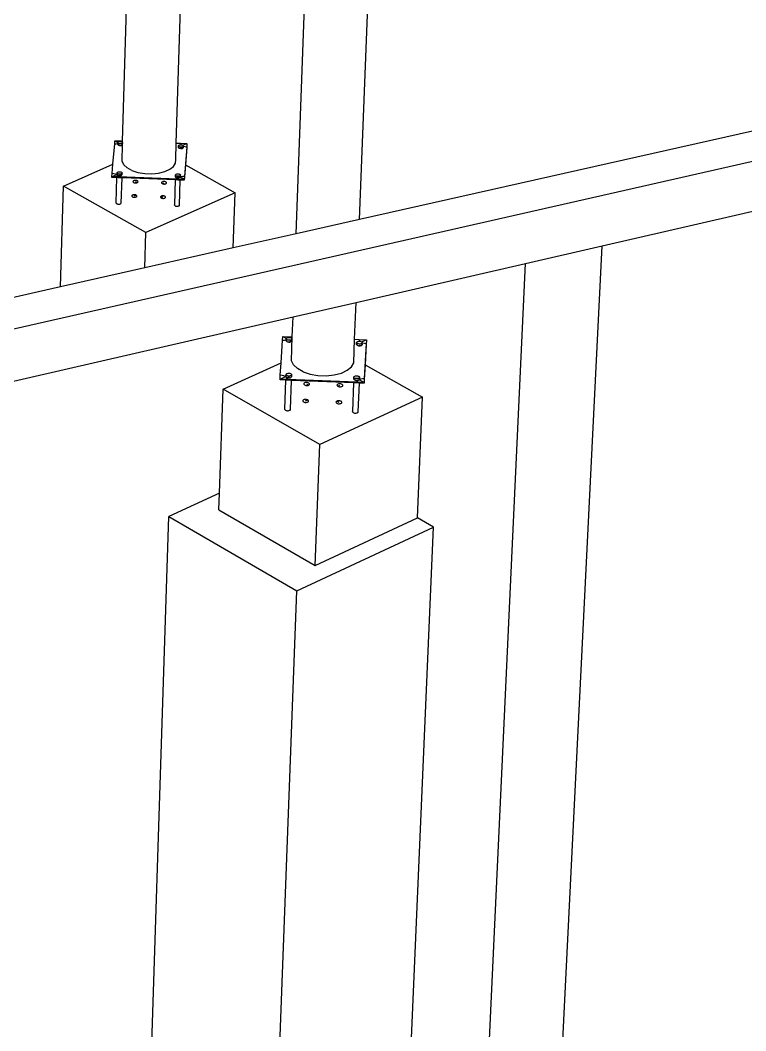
# Model space of a CAD drawing. Header units: inches. Extents: x -1925 to 2772, y -1726 to 1726.
# Drawn here: x 216.2 to 464.7, y 131 to 477.1 of the extents above; entities that cross this region are included whole.
import ezdxf

# ---------------------------------------------------------------- set-up
doc = ezdxf.new("R2010")
doc.units = ezdxf.units.IN
doc.header["$MEASUREMENT"] = 0

msp = doc.modelspace()

# ---------------------------------------------------------------- linework, layer by layer
for p, q in [((251.29, 435.7), (259.48, 710.42)), ((269.67, 434.98), (278.18, 700.83)), ((1583.07, 682.02), (-154.81, 287.55)), ((310.7, 403.94), (320.88, 678.94)), ((332.37, 408.82), (342.61, 667.79)), ((661.62, 482.98), (332.37, 408.82)), ((415.52, 399.79), (659.51, 455.88)), ((247.98, 427.8), (248.56, 434.72)), ((248.56, 434.72), (248.64, 435.81)), ((248.56, 434.72), (249.12, 434.74)), ((248.64, 435.81), (250.82, 435.72)), ((248.64, 435.81), (249.68, 435.23)), ((249.12, 434.74), (249.64, 434.83)), ((249.65, 434.76), (249.61, 434.65)), ((249.64, 434.73), (249.61, 434.63)), ((249.61, 434.63), (249.63, 434.52)), ((249.63, 434.52), (249.71, 434.41)), ((249.64, 434.83), (249.65, 435.15)), ((249.64, 434.83), (249.66, 434.83)), ((249.64, 434.73), (249.64, 434.83)), ((249.64, 434.65), (249.68, 434.75)), ((249.65, 434.74), (249.64, 434.73)), ((249.64, 434.65), (249.64, 434.73)), ((249.66, 434.54), (249.64, 434.65)), ((249.65, 435.15), (249.69, 435.26)), ((249.67, 435.04), (249.65, 435.15)), ((249.74, 434.86), (249.65, 434.76)), ((249.74, 434.84), (249.65, 434.74)), ((249.66, 434.83), (249.75, 434.86)), ((249.73, 434.44), (249.66, 434.54)), ((249.75, 434.94), (249.67, 435.04)), ((249.68, 434.75), (249.74, 434.83)), ((249.69, 435.26), (249.78, 435.35)), ((249.71, 434.41), (249.84, 434.32)), ((249.73, 434.44), (249.86, 434.34)), ((249.75, 434.86), (249.74, 434.86)), ((249.74, 434.85), (249.74, 434.84)), ((249.87, 434.85), (249.75, 434.94)), ((249.78, 435.35), (249.92, 435.43)), ((249.84, 434.32), (250.01, 434.25)), ((249.86, 434.34), (250.03, 434.27)), ((250.04, 434.77), (249.87, 434.85)), ((249.92, 435.43), (250.1, 435.49)), ((250.01, 434.25), (250.21, 434.19)), ((250.22, 434.22), (250.03, 434.27)), ((250.24, 434.72), (250.04, 434.77)), ((250.1, 435.49), (250.3, 435.53)), ((250.21, 434.19), (250.44, 434.17)), ((250.44, 434.2), (250.22, 434.22)), ((250.45, 434.7), (250.24, 434.72)), ((250.3, 435.53), (250.52, 435.53)), ((250.44, 434.2), (250.65, 434.21)), ((250.44, 434.17), (250.44, 434.2)), ((250.44, 434.19), (250.66, 434.19)), ((250.67, 434.71), (250.45, 434.7)), ((250.52, 435.53), (250.74, 435.51)), ((250.65, 434.21), (250.86, 434.24)), ((250.66, 434.19), (250.87, 434.23)), ((250.87, 434.74), (250.67, 434.71)), ((250.74, 435.51), (250.82, 435.72)), ((250.74, 435.51), (250.74, 435.51)), ((250.74, 435.51), (250.93, 435.46)), ((250.82, 435.72), (251.29, 435.7)), ((251.04, 434.3), (250.86, 434.24)), ((251.05, 434.8), (250.87, 434.74)), ((250.87, 434.58), (251.26, 434.57)), ((250.87, 434.23), (251.06, 434.29)), ((250.93, 435.46), (251.1, 435.39)), ((251.18, 434.38), (251.04, 434.3)), ((251.14, 434.85), (251.05, 434.8)), ((251.06, 434.29), (251.2, 434.37)), ((251.08, 428.78), (251.25, 434.46)), ((251.1, 435.39), (251.23, 435.3)), ((251.19, 434.88), (251.14, 434.85)), ((251.14, 434.85), (251.21, 434.79)), ((251.24, 434.79), (251.14, 434.85)), ((251.14, 434.85), (251.14, 434.85)), ((251.24, 434.8), (251.16, 434.86)), ((251.25, 434.46), (251.18, 434.38)), ((251.27, 434.96), (251.19, 434.88)), ((251.2, 434.37), (251.25, 434.42)), ((251.21, 434.79), (251.26, 434.73)), ((251.23, 435.3), (251.28, 435.23)), ((251.26, 434.77), (251.24, 434.8)), ((251.26, 434.75), (251.24, 434.79)), ((251.25, 434.46), (251.26, 434.57)), ((251.26, 434.75), (251.27, 434.96)), ((251.26, 434.73), (251.26, 434.75)), ((251.26, 434.57), (251.26, 434.73)), ((251.27, 434.96), (251.28, 435.23)), ((251.28, 435.23), (251.29, 435.7)), ((269.49, 429.38), (269.67, 434.98)), ((269.67, 434.98), (271.14, 434.93)), ((270.36, 433.65), (270.32, 433.55)), ((270.35, 433.55), (270.39, 433.66)), ((270.35, 433.55), (270.36, 433.65)), ((270.37, 433.44), (270.35, 433.55)), ((270.36, 433.65), (270.37, 434.05)), ((270.46, 433.76), (270.36, 433.66)), ((270.36, 433.66), (270.36, 433.65)), ((270.37, 434.05), (270.41, 434.16)), ((270.39, 433.95), (270.37, 434.05)), ((270.45, 433.34), (270.37, 433.44)), ((270.47, 433.84), (270.39, 433.95)), ((270.39, 433.66), (270.46, 433.74)), ((270.41, 434.16), (270.5, 434.26)), ((270.45, 433.34), (270.58, 433.25)), ((270.46, 433.77), (270.46, 433.76)), ((270.59, 433.75), (270.47, 433.84)), ((270.5, 434.26), (270.64, 434.34)), ((270.74, 433.18), (270.58, 433.25)), ((270.76, 433.68), (270.59, 433.75)), ((270.64, 434.34), (270.81, 434.4)), ((270.94, 433.13), (270.74, 433.18)), ((270.96, 433.63), (270.76, 433.68)), ((270.81, 434.4), (271.02, 434.43)), ((271.16, 433.1), (270.94, 433.13)), ((271.17, 433.61), (270.96, 433.63)), ((271.02, 434.43), (271.24, 434.44)), ((271.14, 434.93), (271.19, 434.64)), ((271.14, 434.93), (273.31, 434.84)), ((271.16, 433.1), (271.37, 433.11)), ((271.16, 433.09), (271.38, 433.09)), ((271.39, 433.61), (271.17, 433.61)), ((271.19, 434.64), (271.35, 434.43)), ((271.24, 434.44), (271.35, 434.43)), ((271.35, 434.43), (271.45, 434.41)), ((271.58, 433.14), (271.37, 433.11)), ((271.38, 433.09), (271.59, 433.13)), ((271.59, 433.65), (271.39, 433.61)), ((271.4, 433.61), (271.39, 433.61)), ((271.45, 434.41), (271.65, 434.37)), ((271.76, 433.2), (271.58, 433.14)), ((271.77, 433.7), (271.59, 433.65)), ((271.59, 433.13), (271.78, 433.19)), ((271.65, 434.37), (271.82, 434.29)), ((271.9, 433.28), (271.76, 433.2)), ((271.85, 433.75), (271.77, 433.7)), ((271.78, 433.19), (271.92, 433.27)), ((271.82, 434.29), (271.94, 434.2)), ((271.87, 433.76), (271.85, 433.75)), ((271.85, 433.75), (271.93, 433.7)), ((271.91, 433.79), (271.87, 433.76)), ((271.95, 433.71), (271.87, 433.76)), ((271.88, 434.24), (273.28, 434.86)), ((271.99, 433.38), (271.9, 433.28)), ((272, 433.88), (271.91, 433.79)), ((271.92, 433.27), (272.01, 433.38)), ((271.93, 433.7), (272, 433.6)), ((271.94, 434.2), (272.02, 434.1)), ((272.03, 433.6), (271.95, 433.71)), ((272.02, 433.49), (271.99, 433.38)), ((272.04, 433.99), (272, 433.88)), ((272, 433.6), (272.02, 433.49)), ((272.01, 433.38), (272.05, 433.49)), ((272.02, 434.1), (272.04, 434)), ((272.02, 433.49), (272.03, 433.6)), ((272.03, 433.6), (272.04, 433.99)), ((272.05, 433.49), (272.03, 433.6)), ((272.03, 433.6), (272.03, 433.6)), ((272.04, 434), (272.15, 433.95)), ((272.04, 434), (272.04, 433.99)), ((272.15, 433.95), (272.67, 433.82)), ((273.23, 433.76), (272.47, 423.6)), ((272.67, 433.82), (273.23, 433.76)), ((273.22, 433.51), (272.77, 427.51)), ((273.3, 434.6), (273.22, 433.51)), ((273.22, 433.51), (273.23, 433.76)), ((273.29, 434.6), (273.23, 433.76)), ((273.31, 434.84), (273.29, 434.6)), ((273.29, 434.6), (273.3, 434.6)), ((273.3, 434.6), (273.31, 434.84)), ((269.43, 428.18), (269.49, 429.38)), ((231.01, 420.3), (247.98, 427.8)), ((247.72, 424.57), (247.98, 427.8)), ((251.64, 427.6), (251.08, 428.78)), ((251.64, 427.6), (252.79, 426.51)), ((254.45, 425.6), (252.79, 426.51)), ((265.73, 425.23), (267.48, 426.02)), ((267.48, 426.02), (268.75, 427.03)), ((268.75, 427.03), (269.43, 428.18)), ((272.77, 427.51), (272.46, 423.36)), ((272.77, 427.51), (289.79, 417.99)), ((247.62, 423.24), (247.63, 423.48)), ((249.33, 423.17), (247.62, 423.24)), ((247.63, 423.48), (247.72, 424.57)), ((247.63, 423.48), (249.23, 424.19)), ((249.81, 423.4), (247.63, 423.48)), ((248.28, 424.51), (247.72, 424.57)), ((248.8, 424.38), (248.28, 424.51)), ((249.24, 424.19), (248.8, 424.38)), ((249.08, 414.55), (249.33, 423.17)), ((249.56, 423.95), (249.24, 424.19)), ((249.8, 423.15), (249.33, 423.17)), ((249.4, 424.39), (249.37, 424.3)), ((249.4, 424.38), (249.37, 424.28)), ((249.37, 424.28), (249.39, 424.17)), ((249.39, 424.17), (249.47, 424.06)), ((249.4, 424.38), (249.41, 424.8)), ((249.4, 424.3), (249.4, 424.38)), ((249.42, 424.19), (249.4, 424.3)), ((249.41, 424.8), (249.45, 424.91)), ((249.43, 424.69), (249.41, 424.8)), ((249.5, 424.51), (249.42, 424.43)), ((249.5, 424.5), (249.42, 424.41)), ((249.42, 424.37), (249.43, 424.4)), ((249.49, 424.08), (249.42, 424.19)), ((249.51, 424.59), (249.43, 424.69)), ((249.43, 424.4), (249.5, 424.48)), ((249.45, 424.91), (249.54, 425)), ((249.47, 424.06), (249.6, 423.97)), ((249.49, 424.08), (249.62, 423.99)), ((249.51, 424.51), (249.5, 424.51)), ((249.5, 424.5), (249.5, 424.5)), ((249.63, 424.49), (249.51, 424.59)), ((249.54, 425), (249.68, 425.09)), ((249.76, 423.68), (249.56, 423.95)), ((249.6, 423.97), (249.77, 423.89)), ((249.79, 423.92), (249.62, 423.99)), ((249.8, 424.42), (249.63, 424.49)), ((249.68, 425.09), (249.86, 425.15)), ((249.81, 423.4), (249.76, 423.68)), ((249.77, 423.89), (249.97, 423.84)), ((249.79, 423.92), (249.98, 423.87)), ((250, 424.37), (249.8, 424.42)), ((249.8, 423.15), (249.81, 423.4)), ((251.07, 423.1), (249.8, 423.15)), ((270.2, 422.59), (249.81, 423.4)), ((249.86, 425.15), (250.07, 425.18)), ((249.97, 423.84), (250.2, 423.82)), ((250.2, 423.85), (249.98, 423.87)), ((250.21, 424.35), (250, 424.37)), ((250.07, 425.18), (250.28, 425.18)), ((250.2, 423.85), (250.42, 423.85)), ((250.2, 423.83), (250.42, 423.84)), ((250.2, 423.82), (250.42, 423.82)), ((250.43, 424.35), (250.21, 424.35)), ((250.28, 425.18), (250.5, 425.16)), ((250.62, 423.89), (250.42, 423.85)), ((250.42, 423.84), (250.64, 423.87)), ((250.42, 423.82), (250.64, 423.86)), ((250.64, 424.39), (250.43, 424.35)), ((250.44, 424.36), (250.43, 424.35)), ((250.95, 424.22), (250.43, 424.24)), ((250.5, 425.16), (250.7, 425.11)), ((250.8, 423.95), (250.62, 423.89)), ((250.82, 424.45), (250.64, 424.39)), ((250.64, 423.87), (250.82, 423.93)), ((250.64, 423.86), (250.82, 423.92)), ((250.7, 425.11), (250.86, 425.04)), ((250.94, 424.03), (250.8, 423.95)), ((250.81, 414.48), (251.07, 423.1)), ((250.9, 424.5), (250.82, 424.45)), ((250.82, 423.93), (250.97, 424.02)), ((250.82, 423.92), (250.97, 424)), ((250.86, 425.04), (250.99, 424.95)), ((250.96, 424.53), (250.9, 424.5)), ((250.9, 424.5), (250.95, 424.46)), ((250.96, 424.48), (250.92, 424.51)), ((250.94, 424.03), (251.03, 424.12)), ((251.05, 424.63), (250.96, 424.53)), ((250.97, 424.02), (251.06, 424.12)), ((250.97, 424), (251.06, 424.1)), ((250.99, 424.95), (251.07, 424.84)), ((251.07, 424.22), (251.03, 424.12)), ((251.08, 424.34), (251.04, 424.4)), ((251.04, 424.36), (251.05, 424.34)), ((251.07, 424.22), (251.04, 424.22)), ((251.09, 424.73), (251.05, 424.63)), ((251.05, 424.34), (251.07, 424.23)), ((251.06, 424.1), (251.1, 424.22)), ((251.06, 424.12), (251.09, 424.22)), ((251.07, 424.84), (251.09, 424.73)), ((251.07, 424.23), (251.09, 424.73)), ((251.07, 424.23), (251.07, 424.22)), ((251.07, 424.22), (251.1, 424.22)), ((269.29, 422.39), (251.07, 423.1)), ((251.1, 424.23), (251.08, 424.34)), ((251.09, 424.22), (251.1, 424.22)), ((251.1, 424.22), (251.1, 424.23)), ((254.45, 425.6), (256.51, 424.93)), ((255.5, 422.21), (255.29, 422.18)), ((255.72, 422.22), (255.5, 422.21)), ((255.94, 422.2), (255.72, 422.22)), ((256.15, 422.15), (255.94, 422.2)), ((256.51, 424.93), (258.83, 424.54)), ((258.83, 424.54), (261.25, 424.46)), ((261.25, 424.46), (263.6, 424.69)), ((263.6, 424.69), (265.73, 425.23)), ((269.29, 422.39), (269.02, 413.85)), ((270.2, 422.35), (269.29, 422.39)), ((269.33, 423.58), (269.35, 423.47)), ((269.38, 423.68), (269.35, 423.57)), ((269.35, 423.47), (269.43, 423.36)), ((269.38, 423.57), (269.39, 424.07)), ((269.4, 423.7), (269.38, 423.68)), ((269.38, 423.57), (269.4, 423.65)), ((269.4, 423.46), (269.38, 423.57)), ((269.39, 424.07), (269.43, 424.18)), ((269.41, 423.96), (269.39, 424.07)), ((269.47, 423.36), (269.4, 423.46)), ((269.49, 423.86), (269.41, 423.96)), ((269.43, 424.18), (269.52, 424.28)), ((269.43, 423.36), (269.56, 423.27)), ((269.47, 423.36), (269.6, 423.26)), ((269.61, 423.77), (269.49, 423.86)), ((269.52, 424.28), (269.66, 424.36)), ((269.56, 423.27), (269.74, 423.19)), ((269.77, 423.19), (269.6, 423.26)), ((269.78, 423.69), (269.61, 423.77)), ((269.66, 424.36), (269.84, 424.42)), ((269.74, 423.19), (269.94, 423.14)), ((269.77, 423.19), (269.97, 423.14)), ((269.98, 423.64), (269.78, 423.69)), ((269.84, 424.42), (270.04, 424.45)), ((269.94, 423.14), (270.17, 423.12)), ((269.97, 423.14), (270.18, 423.12)), ((270.2, 423.62), (269.98, 423.64)), ((270.04, 424.45), (270.26, 424.46)), ((270.17, 423.12), (270.18, 423.12)), ((270.18, 423.12), (270.21, 423.52)), ((270.39, 423.12), (270.18, 423.12)), ((270.18, 423.1), (270.41, 423.11)), ((270.41, 423.63), (270.2, 423.62)), ((270.3, 422.87), (270.2, 422.59)), ((270.2, 422.35), (270.2, 422.59)), ((272.39, 422.51), (270.2, 422.59)), ((271.03, 422.32), (270.2, 422.35)), ((270.41, 423.63), (270.21, 423.54)), ((270.41, 423.51), (270.21, 423.52)), ((270.26, 424.46), (270.48, 424.43)), ((270.54, 423.13), (270.3, 422.87)), ((270.58, 423.15), (270.39, 423.12)), ((270.62, 423.66), (270.41, 423.63)), ((270.41, 423.11), (270.62, 423.14)), ((270.48, 424.43), (270.67, 424.38)), ((270.58, 423.15), (270.54, 423.13)), ((270.58, 423.15), (270.6, 423.16)), ((270.78, 423.27), (270.6, 423.17)), ((270.6, 423.16), (270.79, 423.22)), ((270.79, 423.5), (270.61, 423.51)), ((270.8, 423.72), (270.62, 423.66)), ((270.62, 423.14), (270.8, 423.21)), ((270.67, 424.38), (270.84, 424.31)), ((270.75, 413.78), (271.03, 422.32)), ((270.79, 423.22), (270.92, 423.3)), ((270.8, 423.72), (270.87, 423.76)), ((270.8, 423.21), (270.95, 423.29)), ((270.84, 424.31), (270.97, 424.22)), ((270.94, 423.8), (270.87, 423.76)), ((270.99, 423.37), (270.92, 423.35)), ((270.92, 423.3), (270.99, 423.37)), ((270.94, 423.32), (270.92, 423.33)), ((270.92, 423.3), (270.93, 423.3)), ((271.04, 423.49), (270.93, 423.49)), ((270.93, 423.3), (271, 423.37)), ((271.03, 423.9), (270.94, 423.8)), ((270.97, 423.74), (270.94, 423.76)), ((270.97, 423.73), (270.94, 423.75)), ((270.94, 423.73), (270.95, 423.72)), ((270.94, 423.32), (270.94, 423.32)), ((270.96, 423.31), (270.94, 423.32)), ((270.95, 423.72), (271.03, 423.61)), ((270.95, 423.29), (270.96, 423.31)), ((270.96, 423.31), (271.04, 423.39)), ((272.39, 422.51), (270.96, 423.31)), ((270.97, 424.22), (271.05, 424.12)), ((270.97, 423.74), (271.04, 423.63)), ((270.98, 423.72), (270.97, 423.73)), ((271.06, 423.61), (270.98, 423.72)), ((271.01, 423.4), (270.99, 423.37)), ((271, 423.37), (270.99, 423.37)), ((271.37, 423.5), (271, 423.37)), ((271, 423.37), (271.03, 423.4)), ((271.04, 423.49), (271.01, 423.4)), ((271.07, 424.01), (271.03, 423.9)), ((271.03, 423.61), (271.05, 423.5)), ((271.03, 423.4), (271.07, 423.52)), ((272.38, 422.26), (271.03, 422.32)), ((271.05, 423.59), (271.04, 423.63)), ((271.05, 423.5), (271.04, 423.49)), ((271.04, 423.39), (271.07, 423.49)), ((271.05, 424.12), (271.07, 424.01)), ((271.05, 423.59), (271.07, 424.01)), ((271.07, 423.52), (271.05, 423.59)), ((271.05, 423.5), (271.05, 423.59)), ((271.08, 423.5), (271.06, 423.61)), ((271.07, 423.49), (271.08, 423.49)), ((271.08, 423.49), (271.08, 423.5)), ((271.9, 423.58), (271.37, 423.5)), ((272.47, 423.6), (271.9, 423.58)), ((272.46, 423.36), (272.38, 422.26)), ((272.38, 422.26), (272.39, 422.51)), ((272.47, 423.6), (272.39, 422.51)), ((272.46, 423.36), (272.47, 423.6)), ((230.06, 385.77), (231.01, 420.3)), ((259.23, 404.37), (231.01, 420.3)), ((254.86, 421.93), (254.82, 421.82)), ((254.82, 421.82), (254.84, 421.71)), ((254.84, 421.71), (254.92, 421.6)), ((254.96, 422.03), (254.86, 421.93)), ((254.92, 421.6), (255.05, 421.51)), ((255.1, 422.12), (254.96, 422.03)), ((255.05, 421.51), (255.23, 421.43)), ((255.29, 422.18), (255.1, 422.12)), ((255.23, 421.43), (255.43, 421.38)), ((255.43, 421.38), (255.65, 421.36)), ((255.65, 421.36), (255.88, 421.36)), ((255.69, 421.79), (256.27, 421.46)), ((255.88, 421.36), (256.09, 421.4)), ((256.09, 421.4), (256.27, 421.46)), ((256.32, 422.07), (256.15, 422.15)), ((256.27, 421.46), (256.42, 421.54)), ((256.45, 421.98), (256.32, 422.07)), ((256.42, 421.54), (256.51, 421.64)), ((256.53, 421.87), (256.45, 421.98)), ((256.51, 421.64), (256.55, 421.76)), ((256.55, 421.76), (256.53, 421.87)), ((264.65, 421.55), (264.61, 421.44)), ((264.61, 421.44), (264.63, 421.33)), ((264.63, 421.33), (264.71, 421.22)), ((264.75, 421.65), (264.65, 421.55)), ((264.71, 421.22), (264.84, 421.12)), ((264.89, 421.73), (264.75, 421.65)), ((264.84, 421.12), (265.48, 421.4)), ((264.84, 421.12), (265.02, 421.05)), ((265.07, 421.8), (264.89, 421.73)), ((265.02, 421.05), (265.22, 421)), ((265.29, 421.83), (265.07, 421.8)), ((265.22, 421), (265.44, 420.97)), ((265.51, 421.84), (265.29, 421.83)), ((265.44, 420.97), (265.67, 420.98)), ((265.73, 421.81), (265.51, 421.84)), ((265.67, 420.98), (265.88, 421.01)), ((265.94, 421.76), (265.73, 421.81)), ((265.88, 421.01), (266.06, 421.07)), ((266.11, 421.69), (265.94, 421.76)), ((266.06, 421.07), (266.21, 421.16)), ((266.24, 421.59), (266.11, 421.69)), ((266.21, 421.16), (266.3, 421.26)), ((266.32, 421.48), (266.24, 421.59)), ((266.3, 421.26), (266.34, 421.37)), ((266.34, 421.37), (266.32, 421.48)), ((254.47, 417.03), (254.43, 416.92)), ((254.43, 416.92), (254.45, 416.81)), ((254.45, 416.81), (254.53, 416.7)), ((254.56, 417.13), (254.47, 417.03)), ((254.53, 416.7), (254.66, 416.6)), ((254.71, 417.22), (254.56, 417.13)), ((254.66, 416.6), (254.83, 416.53)), ((254.89, 417.28), (254.71, 417.22)), ((254.83, 416.53), (255.04, 416.48)), ((255.1, 417.31), (254.89, 417.28)), ((255.04, 416.48), (255.26, 416.45)), ((255.33, 417.32), (255.1, 417.31)), ((255.26, 416.45), (255.48, 416.46)), ((255.29, 416.89), (255.93, 417.17)), ((255.55, 417.3), (255.33, 417.32)), ((255.48, 416.46), (255.7, 416.49)), ((255.76, 417.24), (255.55, 417.3)), ((255.7, 416.49), (255.88, 416.56)), ((255.93, 417.17), (255.76, 417.24)), ((255.88, 416.56), (256.03, 416.64)), ((256.06, 417.07), (255.93, 417.17)), ((256.03, 416.64), (256.12, 416.74)), ((256.14, 416.97), (256.06, 417.07)), ((256.12, 416.74), (256.16, 416.85)), ((256.16, 416.85), (256.14, 416.97)), ((289.79, 417.99), (259.23, 404.37)), ((264.27, 416.65), (264.23, 416.53)), ((264.23, 416.53), (264.26, 416.42)), ((264.26, 416.42), (264.33, 416.31)), ((264.37, 416.75), (264.27, 416.65)), ((264.33, 416.31), (264.46, 416.22)), ((264.51, 416.83), (264.37, 416.75)), ((264.46, 416.22), (264.64, 416.14)), ((264.7, 416.89), (264.51, 416.83)), ((264.51, 416.83), (265.1, 416.5)), ((264.64, 416.14), (264.84, 416.09)), ((264.91, 416.93), (264.7, 416.89)), ((264.84, 416.09), (265.07, 416.07)), ((265.13, 416.93), (264.91, 416.93)), ((265.07, 416.07), (265.29, 416.07)), ((265.36, 416.91), (265.13, 416.93)), ((265.29, 416.07), (265.5, 416.11)), ((265.56, 416.86), (265.36, 416.91)), ((265.5, 416.11), (265.69, 416.17)), ((265.73, 416.78), (265.56, 416.86)), ((265.69, 416.17), (265.83, 416.25)), ((265.86, 416.69), (265.73, 416.78)), ((265.83, 416.25), (265.93, 416.36)), ((265.94, 416.58), (265.86, 416.69)), ((265.93, 416.36), (265.96, 416.47)), ((265.96, 416.47), (265.94, 416.58)), ((289.14, 399.08), (289.79, 417.99)), ((249.1, 414.43), (249.08, 414.55)), ((249.18, 414.33), (249.1, 414.43)), ((249.18, 414.33), (249.31, 414.23)), ((249.31, 414.23), (249.48, 414.15)), ((249.48, 414.15), (249.69, 414.1)), ((249.69, 414.1), (249.91, 414.08)), ((249.91, 414.08), (250.13, 414.09)), ((250.13, 414.09), (250.35, 414.12)), ((250.35, 414.12), (250.53, 414.18)), ((250.53, 414.18), (250.67, 414.27)), ((250.67, 414.27), (250.77, 414.37)), ((250.77, 414.37), (250.81, 414.48)), ((269.04, 413.73), (269.02, 413.85)), ((269.12, 413.62), (269.04, 413.73)), ((269.12, 413.62), (269.25, 413.53)), ((269.25, 413.53), (269.42, 413.45)), ((269.42, 413.45), (269.63, 413.4)), ((269.63, 413.4), (269.85, 413.38)), ((269.85, 413.38), (270.08, 413.38)), ((270.08, 413.38), (270.29, 413.42)), ((270.29, 413.42), (270.47, 413.48)), ((270.47, 413.48), (270.62, 413.56)), ((270.62, 413.56), (270.71, 413.67)), ((270.71, 413.67), (270.75, 413.78)), ((270.73, 413.89), (270.72, 413.9)), ((270.75, 413.78), (270.73, 413.89)), ((332.37, 408.82), (310.7, 403.94)), ((258.86, 392.26), (259.23, 404.37)), ((310.7, 403.94), (289.14, 399.08)), ((289.14, 399.08), (258.86, 392.26)), ((374, -438.79), (415.52, 399.79)), ((389.31, 393.76), (415.52, 399.79)), ((258.86, 392.26), (230.06, 385.77)), ((331.24, 380.41), (389.31, 393.76)), ((350.71, -437.64), (389.31, 393.76)), ((230.06, 385.77), (-42.49, 324.38)), ((309.65, 375.45), (331.24, 380.41)), ((330.74, 367.82), (331.24, 380.41)), ((-42.34, 294.52), (309.65, 375.45)), ((309.4, 368.67), (309.65, 375.45)), ((305.55, 359.77), (306.04, 367.52)), ((306.04, 367.52), (306.12, 368.8)), ((306.04, 367.52), (306.7, 367.53)), ((306.12, 368.8), (308.65, 368.7)), ((306.12, 368.8), (307.35, 368.1)), ((306.7, 367.53), (307.31, 367.64)), ((307.31, 367.56), (307.26, 367.43)), ((307.3, 367.53), (307.26, 367.41)), ((307.26, 367.41), (307.29, 367.28)), ((307.29, 367.28), (307.38, 367.15)), ((307.3, 367.53), (307.31, 367.64)), ((307.31, 367.54), (307.3, 367.53)), ((307.3, 367.43), (307.33, 367.53)), ((307.3, 367.43), (307.3, 367.53)), ((307.32, 367.3), (307.3, 367.43)), ((307.31, 367.64), (307.32, 368)), ((307.31, 367.64), (307.34, 367.64)), ((307.31, 367.64), (307.31, 367.64)), ((307.33, 367.59), (307.31, 367.56)), ((307.33, 367.57), (307.31, 367.54)), ((307.32, 368), (307.36, 368.13)), ((307.34, 367.87), (307.32, 368)), ((307.41, 367.17), (307.32, 367.3)), ((307.43, 367.75), (307.34, 367.87)), ((307.36, 368.13), (307.46, 368.24)), ((307.38, 367.15), (307.53, 367.04)), ((307.56, 367.07), (307.41, 367.17)), ((307.49, 367.71), (307.43, 367.75)), ((307.48, 367.72), (307.43, 367.69)), ((307.43, 367.68), (307.46, 367.69)), ((307.46, 367.69), (307.43, 367.67)), ((307.43, 367.65), (307.44, 367.67)), ((307.44, 367.67), (307.5, 367.7)), ((307.46, 368.24), (307.63, 368.34)), ((307.49, 367.71), (307.46, 367.69)), ((307.46, 367.69), (307.5, 367.7)), ((307.5, 367.7), (307.49, 367.71)), ((307.58, 367.64), (307.5, 367.7)), ((307.53, 367.04), (307.74, 366.95)), ((307.56, 367.07), (307.76, 366.98)), ((307.78, 367.56), (307.58, 367.64)), ((307.63, 368.34), (307.83, 368.41)), ((307.74, 366.95), (307.98, 366.89)), ((307.76, 366.98), (307.99, 366.92)), ((308.01, 367.5), (307.78, 367.56)), ((307.83, 368.41), (308.07, 368.45)), ((307.98, 366.89), (308.23, 366.86)), ((307.99, 366.92), (308.24, 366.89)), ((308.26, 367.47), (308.01, 367.5)), ((308.07, 368.45), (308.32, 368.46)), ((308.23, 366.86), (308.24, 366.89)), ((308.23, 366.88), (308.5, 366.88)), ((308.24, 366.89), (308.49, 366.9)), ((308.51, 367.48), (308.26, 367.47)), ((308.32, 368.46), (308.56, 368.43)), ((308.72, 366.94), (308.49, 366.9)), ((308.5, 367.36), (308.94, 367.34)), ((308.5, 366.88), (308.74, 366.92)), ((308.75, 367.52), (308.51, 367.48)), ((308.56, 368.43), (308.65, 368.7)), ((308.56, 368.43), (308.57, 368.43)), ((308.57, 368.43), (308.8, 368.37)), ((308.65, 368.7), (309.4, 368.67)), ((308.93, 367.01), (308.72, 366.94)), ((308.74, 366.92), (308.95, 367)), ((308.95, 367.59), (308.75, 367.52)), ((308.8, 368.37), (309, 368.29)), ((308.93, 367.01), (309.09, 367.11)), ((309.11, 367.69), (308.95, 367.59)), ((308.95, 367), (309.12, 367.1)), ((309, 368.29), (309.14, 368.18)), ((309.09, 367.11), (309.2, 367.22)), ((309.1, 360.47), (309.4, 368.67)), ((309.22, 367.8), (309.11, 367.69)), ((309.12, 367.1), (309.23, 367.22)), ((309.14, 368.18), (309.23, 368.05)), ((309.23, 367.33), (309.2, 367.22)), ((309.2, 367.33), (309.23, 367.33)), ((309.24, 367.48), (309.21, 367.53)), ((309.24, 367.47), (309.21, 367.51)), ((309.21, 367.49), (309.21, 367.48)), ((309.21, 367.48), (309.24, 367.35)), ((309.26, 367.93), (309.22, 367.8)), ((309.23, 368.05), (309.26, 367.93)), ((309.24, 367.35), (309.23, 367.33)), ((309.23, 367.33), (309.26, 367.33)), ((309.23, 367.22), (309.26, 367.33)), ((309.24, 367.47), (309.26, 367.93)), ((309.27, 367.35), (309.24, 367.48)), ((309.24, 367.46), (309.24, 367.47)), ((309.24, 367.35), (309.24, 367.47)), ((309.27, 367.34), (309.24, 367.46)), ((309.26, 367.33), (309.27, 367.34)), ((309.26, 367.33), (309.27, 367.33)), ((309.27, 367.34), (309.27, 367.35)), ((309.27, 367.33), (309.27, 367.34)), ((330.42, 359.75), (330.74, 367.82)), ((330.74, 367.82), (332.26, 367.76)), ((331.4, 366.71), (331.44, 366.83)), ((331.44, 366.83), (331.55, 366.95)), ((331.55, 366.95), (331.71, 367.04)), ((331.71, 367.04), (331.91, 367.11)), ((331.91, 367.11), (332.15, 367.15)), ((332.15, 367.15), (332.4, 367.16)), ((332.26, 367.76), (332.33, 367.42)), ((332.26, 367.76), (334.79, 367.65)), ((332.33, 367.42), (332.53, 367.14)), ((332.4, 367.16), (332.53, 367.14)), ((332.53, 367.14), (332.65, 367.13)), ((332.65, 367.13), (332.88, 367.07)), ((332.88, 367.07), (333.08, 366.99)), ((333.08, 366.99), (333.23, 366.88)), ((333.14, 366.94), (334.75, 367.68)), ((333.23, 366.88), (333.32, 366.76)), ((334.78, 367.37), (334.71, 366.09)), ((334.77, 367.37), (334.72, 366.37)), ((334.79, 367.65), (334.77, 367.37)), ((334.77, 367.37), (334.78, 367.37)), ((334.78, 367.37), (334.79, 367.65)), ((331.39, 366.25), (331.35, 366.13)), ((331.38, 366.13), (331.42, 366.25)), ((331.38, 366.13), (331.39, 366.25)), ((331.41, 366), (331.38, 366.13)), ((331.39, 366.25), (331.4, 366.71)), ((331.5, 366.38), (331.39, 366.26)), ((331.39, 366.26), (331.39, 366.25)), ((331.43, 366.58), (331.4, 366.71)), ((331.5, 365.88), (331.41, 366)), ((331.42, 366.25), (331.52, 366.37)), ((331.52, 366.45), (331.43, 366.58)), ((331.57, 366.42), (331.5, 366.38)), ((331.65, 365.77), (331.5, 365.88)), ((331.57, 366.42), (331.52, 366.45)), ((331.52, 366.37), (331.59, 366.4)), ((331.59, 366.4), (331.57, 366.42)), ((331.67, 366.35), (331.59, 366.4)), ((331.65, 365.77), (331.84, 365.68)), ((331.86, 366.26), (331.67, 366.35)), ((332.07, 365.62), (331.84, 365.68)), ((332.1, 366.2), (331.86, 366.26)), ((332.07, 365.62), (332.32, 365.6)), ((332.35, 366.17), (332.1, 366.2)), ((332.58, 365.6), (332.32, 365.6)), ((332.32, 365.58), (332.58, 365.58)), ((332.6, 366.18), (332.35, 366.17)), ((332.55, 366.18), (332.35, 366.09)), ((332.58, 365.6), (332.81, 365.64)), ((332.58, 365.58), (332.83, 365.63)), ((332.83, 366.22), (332.6, 366.18)), ((332.81, 365.64), (333.02, 365.71)), ((333.04, 366.29), (332.83, 366.22)), ((332.83, 365.63), (333.04, 365.7)), ((333.18, 365.81), (333.02, 365.71)), ((333.14, 366.35), (333.04, 366.29)), ((333.04, 365.7), (333.21, 365.8)), ((333.16, 366.36), (333.14, 366.35)), ((333.14, 366.35), (333.2, 366.3)), ((333.2, 366.39), (333.16, 366.36)), ((333.23, 366.31), (333.16, 366.36)), ((333.28, 365.92), (333.18, 365.81)), ((333.3, 366.5), (333.2, 366.39)), ((333.2, 366.3), (333.29, 366.18)), ((333.21, 365.8), (333.31, 365.92)), ((333.33, 366.18), (333.23, 366.31)), ((333.32, 366.05), (333.28, 365.92)), ((333.29, 366.18), (333.32, 366.05)), ((333.34, 366.63), (333.3, 366.5)), ((333.31, 365.92), (333.35, 366.05)), ((333.32, 366.76), (333.34, 366.65)), ((333.32, 366.05), (333.33, 366.18)), ((333.33, 366.18), (333.34, 366.63)), ((333.35, 366.05), (333.33, 366.18)), ((333.33, 366.18), (333.33, 366.18)), ((333.34, 366.65), (333.46, 366.59)), ((333.34, 366.65), (333.34, 366.63)), ((333.46, 366.59), (334.07, 366.44)), ((334.72, 366.37), (334.05, 354.33)), ((334.07, 366.44), (334.72, 366.37)), ((334.71, 366.09), (334.32, 359.12)), ((334.71, 366.09), (334.72, 366.37)), ((309.77, 359.07), (309.1, 360.47)), ((285.67, 350.75), (305.55, 359.77)), ((305.27, 355.48), (305.55, 359.77)), ((309.77, 359.07), (311.13, 357.78)), ((313.08, 356.7), (311.13, 357.78)), ((313.08, 356.7), (315.48, 355.9)), ((326.19, 356.26), (328.21, 357.2)), ((328.21, 357.2), (329.65, 358.4)), ((329.65, 358.4), (330.42, 359.75)), ((334.32, 359.12), (334.04, 354.04)), ((334.32, 359.12), (354, 348)), ((305.18, 353.91), (305.19, 354.19)), ((307.14, 353.83), (305.18, 353.91)), ((305.19, 354.19), (305.27, 355.48)), ((305.19, 354.19), (307.03, 355.02)), ((307.73, 354.08), (305.19, 354.19)), ((305.92, 355.41), (305.27, 355.48)), ((306.53, 355.26), (305.92, 355.41)), ((307.04, 355.03), (306.53, 355.26)), ((306.78, 343.92), (307.14, 353.83)), ((307.43, 354.74), (307.04, 355.03)), ((307.72, 353.8), (307.14, 353.83)), ((307.24, 355.29), (307.19, 355.15)), ((307.23, 355.26), (307.19, 355.14)), ((307.19, 355.14), (307.22, 355)), ((307.22, 355), (307.31, 354.88)), ((307.23, 355.26), (307.25, 355.73)), ((307.24, 355.27), (307.23, 355.26)), ((307.23, 355.15), (307.26, 355.26)), ((307.23, 355.15), (307.23, 355.26)), ((307.25, 355.02), (307.23, 355.15)), ((307.26, 355.32), (307.24, 355.29)), ((307.26, 355.3), (307.24, 355.27)), ((307.25, 355.73), (307.29, 355.86)), ((307.27, 355.6), (307.25, 355.73)), ((307.34, 354.9), (307.25, 355.02)), ((307.36, 355.48), (307.27, 355.6)), ((307.29, 355.86), (307.4, 355.98)), ((307.31, 354.88), (307.46, 354.76)), ((307.34, 354.9), (307.49, 354.79)), ((307.51, 355.37), (307.36, 355.48)), ((307.4, 355.98), (307.56, 356.07)), ((307.66, 354.42), (307.43, 354.74)), ((307.46, 354.76), (307.67, 354.67)), ((307.49, 354.79), (307.69, 354.7)), ((307.71, 355.28), (307.51, 355.37)), ((307.56, 356.07), (307.76, 356.14)), ((307.73, 354.08), (307.66, 354.42)), ((307.67, 354.67), (307.91, 354.61)), ((307.92, 354.65), (307.69, 354.7)), ((307.94, 355.23), (307.71, 355.28)), ((307.72, 353.8), (307.73, 354.08)), ((309.16, 353.75), (307.72, 353.8)), ((331.44, 353.13), (307.73, 354.08)), ((307.76, 356.14), (308, 356.18)), ((307.91, 354.61), (308.17, 354.58)), ((307.92, 354.65), (308.17, 354.62)), ((308.19, 355.2), (307.94, 355.23)), ((308, 356.18), (308.25, 356.19)), ((308.17, 354.62), (308.2, 355.1)), ((308.42, 354.63), (308.17, 354.62)), ((308.17, 354.6), (308.43, 354.61)), ((308.17, 354.58), (308.43, 354.59)), ((308.21, 355.2), (308.19, 355.2)), ((308.21, 355.2), (308.2, 355.1)), ((308.4, 355.2), (308.2, 355.11)), ((308.44, 355.09), (308.2, 355.1)), ((308.44, 355.21), (308.21, 355.2)), ((308.25, 356.19), (308.5, 356.16)), ((308.42, 354.63), (308.66, 354.67)), ((308.43, 354.61), (308.68, 354.65)), ((308.43, 354.59), (308.67, 354.63)), ((308.68, 355.25), (308.44, 355.21)), ((308.5, 356.16), (308.74, 356.1)), ((308.66, 354.67), (308.87, 354.74)), ((308.67, 354.63), (308.89, 354.71)), ((308.89, 355.32), (308.68, 355.25)), ((308.68, 354.65), (308.89, 354.72)), ((308.74, 356.1), (308.93, 356.02)), ((308.79, 343.84), (309.16, 353.75)), ((308.87, 354.74), (309.03, 354.83)), ((309.05, 355.41), (308.89, 355.32)), ((308.89, 354.72), (309.06, 354.82)), ((308.89, 354.71), (309.06, 354.81)), ((308.93, 356.02), (309.08, 355.91)), ((309.13, 354.95), (309.03, 354.83)), ((309.17, 355.06), (309.04, 355.06)), ((309.15, 355.53), (309.05, 355.41)), ((309.09, 355.34), (309.05, 355.37)), ((309.05, 355.34), (309.06, 355.33)), ((309.06, 355.33), (309.15, 355.21)), ((309.06, 354.82), (309.16, 354.94)), ((309.06, 354.81), (309.16, 354.93)), ((309.08, 355.91), (309.17, 355.78)), ((309.18, 355.21), (309.09, 355.34)), ((309.17, 355.06), (309.13, 354.95)), ((309.19, 355.66), (309.15, 355.53)), ((309.15, 355.21), (309.17, 355.08)), ((309.16, 354.93), (309.21, 355.06)), ((309.16, 354.94), (309.2, 355.06)), ((330.35, 352.9), (309.16, 353.75)), ((309.17, 355.78), (309.19, 355.66)), ((309.17, 355.08), (309.19, 355.66)), ((309.17, 355.08), (309.17, 355.06)), ((309.17, 355.06), (309.21, 355.06)), ((309.21, 355.07), (309.18, 355.21)), ((309.2, 355.06), (309.2, 355.07)), ((309.2, 355.07), (309.21, 355.07)), ((314.08, 353.01), (313.83, 352.97)), ((314.34, 353.02), (314.08, 353.01)), ((314.6, 352.99), (314.34, 353.02)), ((314.84, 352.93), (314.6, 352.99)), ((315.48, 355.9), (318.19, 355.44)), ((318.19, 355.44), (321, 355.34)), ((321, 355.34), (323.73, 355.62)), ((323.73, 355.62), (326.19, 356.26)), ((330.41, 354.31), (330.43, 354.17)), ((330.46, 354.42), (330.42, 354.29)), ((330.43, 354.17), (330.53, 354.04)), ((330.46, 354.29), (330.48, 354.87)), ((330.5, 354.46), (330.46, 354.42)), ((330.46, 354.29), (330.49, 354.4)), ((330.48, 354.16), (330.46, 354.29)), ((330.48, 354.87), (330.52, 355)), ((330.51, 354.74), (330.48, 354.87)), ((330.57, 354.04), (330.48, 354.16)), ((330.6, 354.62), (330.51, 354.74)), ((330.52, 355), (330.62, 355.11)), ((330.53, 354.04), (330.68, 353.93)), ((330.57, 354.04), (330.72, 353.93)), ((330.75, 354.51), (330.6, 354.62)), ((330.62, 355.11), (330.79, 355.21)), ((330.68, 353.93), (330.89, 353.84)), ((330.72, 353.93), (330.92, 353.84)), ((330.94, 354.42), (330.75, 354.51)), ((330.79, 355.21), (330.99, 355.28)), ((330.89, 353.84), (331.13, 353.78)), ((331.15, 353.78), (330.92, 353.84)), ((331.17, 354.36), (330.94, 354.42)), ((330.99, 355.28), (331.23, 355.32)), ((331.13, 353.78), (331.39, 353.75)), ((331.15, 353.78), (331.4, 353.75)), ((331.43, 354.33), (331.17, 354.36)), ((331.23, 355.32), (331.48, 355.33)), ((331.39, 353.75), (331.4, 353.75)), ((331.65, 353.76), (331.4, 353.75)), ((331.4, 353.74), (331.66, 353.74)), ((331.68, 354.34), (331.43, 354.33)), ((331.43, 352.85), (331.44, 353.13)), ((331.55, 353.46), (331.44, 353.13)), ((333.98, 353.03), (331.44, 353.13)), ((331.48, 355.33), (331.73, 355.3)), ((331.82, 353.77), (331.55, 353.46)), ((331.65, 353.76), (331.87, 353.8)), ((331.66, 353.74), (331.91, 353.79)), ((331.92, 354.38), (331.68, 354.34)), ((331.73, 355.3), (331.96, 355.24)), ((331.87, 353.8), (331.82, 353.77)), ((331.87, 353.8), (331.89, 353.8)), ((332.11, 353.87), (331.89, 353.8)), ((331.91, 353.79), (332.12, 353.86)), ((332.12, 354.45), (331.92, 354.38)), ((331.96, 355.24), (332.16, 355.15)), ((332.11, 353.87), (332.26, 353.97)), ((332.12, 354.45), (332.2, 354.5)), ((332.12, 353.86), (332.29, 353.96)), ((332.16, 355.15), (332.31, 355.04)), ((332.28, 354.55), (332.2, 354.5)), ((332.33, 354.05), (332.26, 354.03)), ((332.26, 353.97), (332.33, 354.05)), ((332.28, 353.99), (332.26, 354)), ((332.26, 353.97), (332.27, 353.97)), ((332.4, 354.19), (332.27, 354.2)), ((332.27, 353.97), (332.35, 354.06)), ((332.39, 354.66), (332.28, 354.55)), ((332.3, 354.49), (332.28, 354.5)), ((332.31, 354.48), (332.28, 354.5)), ((332.28, 354.47), (332.29, 354.46)), ((332.29, 353.99), (332.28, 353.99)), ((332.29, 354.46), (332.38, 354.34)), ((332.31, 353.98), (332.29, 353.99)), ((332.29, 353.96), (332.31, 353.98)), ((332.3, 354.49), (332.39, 354.36)), ((332.31, 355.04), (332.4, 354.92)), ((332.32, 354.47), (332.31, 354.48)), ((332.31, 353.98), (332.4, 354.08)), ((333.98, 353.03), (332.31, 353.98)), ((332.41, 354.34), (332.32, 354.47)), ((332.36, 354.08), (332.33, 354.05)), ((332.35, 354.06), (332.33, 354.05)), ((332.77, 354.2), (332.35, 354.06)), ((332.35, 354.06), (332.38, 354.09)), ((332.4, 354.19), (332.36, 354.08)), ((332.38, 354.34), (332.4, 354.21)), ((332.38, 354.09), (332.42, 354.23)), ((332.43, 354.79), (332.39, 354.66)), ((332.41, 354.3), (332.39, 354.36)), ((332.4, 354.92), (332.43, 354.79)), ((332.4, 354.21), (332.41, 354.3)), ((332.4, 354.21), (332.4, 354.19)), ((332.4, 354.08), (332.43, 354.19)), ((332.41, 354.3), (332.43, 354.79)), ((332.44, 354.21), (332.41, 354.34)), ((332.42, 354.23), (332.41, 354.3)), ((332.43, 354.19), (332.44, 354.2)), ((332.44, 354.2), (332.44, 354.21)), ((333.39, 354.31), (332.77, 354.2)), ((334.05, 354.33), (333.39, 354.31)), ((334.04, 354.04), (333.97, 352.75)), ((333.97, 352.75), (333.98, 353.03)), ((334.05, 354.33), (333.98, 353.03)), ((334.04, 354.04), (334.05, 354.33)), ((284.45, 315.14), (285.67, 350.75)), ((318.78, 331.84), (285.67, 350.75)), ((313.35, 352.68), (313.31, 352.55)), ((313.31, 352.55), (313.33, 352.41)), ((313.33, 352.41), (313.42, 352.29)), ((313.46, 352.8), (313.35, 352.68)), ((313.42, 352.29), (313.58, 352.17)), ((313.62, 352.9), (313.46, 352.8)), ((313.58, 352.17), (313.78, 352.08)), ((313.83, 352.97), (313.62, 352.9)), ((313.78, 352.08), (314.02, 352.02)), ((314.02, 352.02), (314.28, 352)), ((314.28, 352), (314.54, 352)), ((314.31, 352.51), (315, 352.12)), ((314.54, 352), (314.78, 352.04)), ((314.78, 352.04), (315, 352.12)), ((315.04, 352.84), (314.84, 352.93)), ((315, 352.12), (315.16, 352.22)), ((315.19, 352.73), (315.04, 352.84)), ((315.16, 352.22), (315.27, 352.34)), ((315.29, 352.6), (315.19, 352.73)), ((315.27, 352.34), (315.31, 352.47)), ((315.31, 352.47), (315.29, 352.6)), ((324.73, 352.22), (324.68, 352.09)), ((324.68, 352.09), (324.71, 351.96)), ((324.71, 351.96), (324.8, 351.83)), ((324.83, 352.34), (324.73, 352.22)), ((324.8, 351.83), (324.96, 351.72)), ((325, 352.44), (324.83, 352.34)), ((324.96, 351.72), (325.69, 352.05)), ((324.96, 351.72), (325.16, 351.63)), ((325.21, 352.51), (325, 352.44)), ((325.16, 351.63), (325.4, 351.57)), ((325.46, 352.56), (325.21, 352.51)), ((325.4, 351.57), (325.66, 351.54)), ((325.72, 352.56), (325.46, 352.56)), ((325.66, 351.54), (325.92, 351.55)), ((325.98, 352.54), (325.72, 352.56)), ((325.92, 351.55), (326.16, 351.59)), ((326.21, 352.47), (325.98, 352.54)), ((326.16, 351.59), (326.38, 351.66)), ((326.42, 352.38), (326.21, 352.47)), ((326.38, 351.66), (326.54, 351.76)), ((326.57, 352.27), (326.42, 352.38)), ((326.54, 351.76), (326.65, 351.88)), ((326.66, 352.15), (326.57, 352.27)), ((326.65, 351.88), (326.69, 352.01)), ((326.69, 352.01), (326.66, 352.15)), ((330.35, 352.9), (329.96, 343.09)), ((331.43, 352.85), (330.35, 352.9)), ((332.37, 352.81), (331.43, 352.85)), ((331.97, 343.01), (332.37, 352.81)), ((333.97, 352.75), (332.37, 352.81)), ((312.99, 346.87), (312.95, 346.73)), ((312.95, 346.73), (312.97, 346.6)), ((312.97, 346.6), (313.07, 346.47)), ((313.1, 346.99), (312.99, 346.87)), ((313.07, 346.47), (313.22, 346.36)), ((313.27, 347.09), (313.1, 346.99)), ((313.22, 346.36), (313.42, 346.27)), ((313.48, 347.16), (313.27, 347.09)), ((313.42, 346.27), (313.66, 346.21)), ((313.72, 347.2), (313.48, 347.16)), ((313.66, 346.21), (313.92, 346.18)), ((313.98, 347.21), (313.72, 347.2)), ((313.92, 346.18), (314.18, 346.19)), ((313.95, 346.69), (314.69, 347.03)), ((314.24, 347.18), (313.98, 347.21)), ((314.18, 346.19), (314.43, 346.23)), ((314.48, 347.12), (314.24, 347.18)), ((314.43, 346.23), (314.64, 346.3)), ((314.69, 347.03), (314.48, 347.12)), ((314.64, 346.3), (314.81, 346.4)), ((314.84, 346.92), (314.69, 347.03)), ((314.81, 346.4), (314.92, 346.52)), ((314.93, 346.79), (314.84, 346.92)), ((314.92, 346.52), (314.96, 346.65)), ((314.96, 346.65), (314.93, 346.79)), ((354, 348), (318.78, 331.84)), ((324.39, 346.41), (324.35, 346.28)), ((324.35, 346.28), (324.37, 346.14)), ((324.37, 346.14), (324.47, 346.01)), ((324.5, 346.53), (324.39, 346.41)), ((324.66, 346.63), (324.5, 346.53)), ((324.87, 346.7), (324.66, 346.63)), ((324.66, 346.63), (325.35, 346.24)), ((325.12, 346.74), (324.87, 346.7)), ((325.38, 346.75), (325.12, 346.74)), ((325.64, 346.72), (325.38, 346.75)), ((325.88, 346.66), (325.64, 346.72)), ((326.08, 346.57), (325.88, 346.66)), ((326.24, 346.46), (326.08, 346.57)), ((326.21, 345.94), (326.31, 346.06)), ((326.33, 346.33), (326.24, 346.46)), ((326.31, 346.06), (326.36, 346.2)), ((326.36, 346.2), (326.33, 346.33)), ((352.25, 306.63), (354, 348)), ((306.81, 343.78), (306.78, 343.92)), ((306.9, 343.66), (306.81, 343.78)), ((306.9, 343.66), (307.05, 343.54)), ((307.05, 343.54), (307.25, 343.45)), ((307.25, 343.45), (307.49, 343.39)), ((307.49, 343.39), (307.75, 343.36)), ((307.75, 343.36), (308.01, 343.37)), ((308.01, 343.37), (308.26, 343.41)), ((308.26, 343.41), (308.47, 343.49)), ((308.47, 343.49), (308.64, 343.59)), ((308.64, 343.59), (308.75, 343.71)), ((308.75, 343.71), (308.79, 343.84)), ((324.47, 346.01), (324.62, 345.9)), ((324.62, 345.9), (324.82, 345.81)), ((324.82, 345.81), (325.06, 345.75)), ((325.06, 345.75), (325.32, 345.72)), ((325.32, 345.72), (325.58, 345.73)), ((325.58, 345.73), (325.83, 345.77)), ((325.83, 345.77), (326.04, 345.84)), ((326.04, 345.84), (326.21, 345.94)), ((329.99, 342.95), (329.96, 343.09)), ((330.08, 342.82), (329.99, 342.95)), ((330.08, 342.82), (330.24, 342.71)), ((330.24, 342.71), (330.44, 342.62)), ((330.44, 342.62), (330.68, 342.56)), ((331.45, 342.58), (331.66, 342.65)), ((331.66, 342.65), (331.74, 342.7)), ((331.66, 342.65), (331.66, 342.65)), ((331.74, 342.7), (331.83, 342.75)), ((331.83, 342.75), (331.93, 342.87)), ((331.93, 342.87), (331.97, 343.01)), ((330.68, 342.56), (330.94, 342.53)), ((330.94, 342.53), (331.2, 342.54)), ((331.2, 342.54), (331.45, 342.58)), ((317.19, 290.35), (318.78, 331.84)), ((284.45, 315.14), (267.06, 307.15)), ((284.26, 309.39), (284.45, 315.14)), ((284.26, 309.39), (317.19, 290.35)), ((256.87, -9.62), (267.06, 307.15)), ((267.06, 307.15), (310.96, 281.69)), ((317.19, 290.35), (352.25, 306.63)), ((357.78, 303.46), (352.25, 306.63)), ((310.96, 281.69), (357.78, 303.46)), ((344.11, -13.5), (357.78, 303.46)), ((299, -36.36), (310.96, 281.69))]:
    msp.add_line(p, q)

doc.saveas('drawing.dxf')
